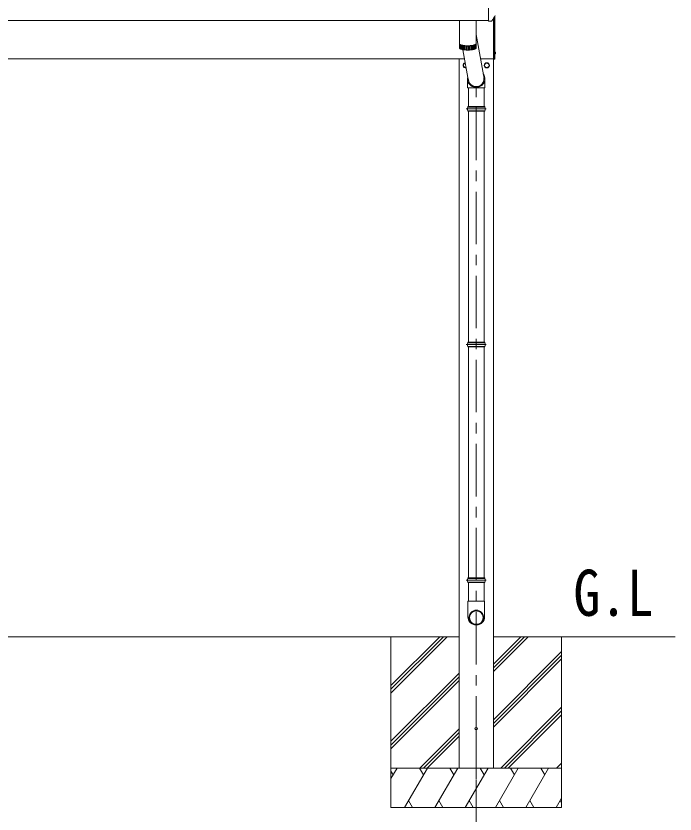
# Model space of a CAD drawing. Units: millimetres at full size, sheet at 1:40; details may follow other scales. Extents: x -11243 to 21331, y -7760 to 7760.
# Drawn here: x -3606 to -1096, y -4903 to -1865 of the extents above; entities that cross this region are included whole.
import ezdxf
from ezdxf.enums import TextEntityAlignment as Align

# ---------------------------------------------------------------- set-up
doc = ezdxf.new("R2010")
doc.units = ezdxf.units.MM
doc.header["$LTSCALE"] = 40
doc.linetypes.add('CHAIN1', pattern=[8, 5, -1, 1, -1])
doc.linetypes.add('DASHED1', pattern=[1.8, 1.2, -0.6])
for name, color, linetype, lineweight in [('0-0_0', 7, 'Continuous', 9), ('0-1_本体', 5, 'CHAIN1', 9), ('0-3_ELV2', 4, 'Continuous', 9), ('0-7_SHAPE', 4, 'Continuous', 9), ('0-9_OUTLINE', 7, 'Continuous', 9)]:
    doc.layers.add(name, color=color, linetype=linetype, lineweight=lineweight)
doc.styles.add('ＭＳ ゴシック', font='')
doc.styles.get('ＭＳ ゴシック').set_extended_font_data('MS Gothic')

msp = doc.modelspace()

# ---------------------------------------------------------------- linework, layer by layer
at = {"layer": '0-0_0'}
for p, q in [((-8893.55, -4228.3), (-1917.55, -4228.3)), ((-2177.55, -4414.28), (-1991.57, -4228.3)), ((-2177.55, -4428.42), (-1977.43, -4228.3)), ((-2177.55, -4442.56), (-1963.29, -4228.3)), ((-2177.55, -4230.43), (-2175.42, -4228.3)), ((-2177.55, -4228.3), (-2177.55, -4878.3)), ((-1095.74, -4228.3), (-1787.55, -4228.3)), ((-1787.55, -4360.93), (-1654.92, -4228.3)), ((-1787.55, -4346.79), (-1669.06, -4228.3)), ((-1787.55, -4332.65), (-1683.21, -4228.3)), ((-1527.55, -4228.3), (-1527.55, -4878.3)), ((-1787.55, -4544.78), (-1527.55, -4284.78)), ((-1787.55, -4558.92), (-1527.55, -4298.92)), ((-1787.55, -4573.06), (-1527.55, -4313.06)), ((-2177.55, -4626.41), (-1917.55, -4366.41)), ((-2177.55, -4640.55), (-1917.55, -4380.55)), ((-2177.55, -4654.7), (-1917.55, -4394.7)), ((-1758.95, -4728.3), (-1527.55, -4496.91)), ((-1744.8, -4728.3), (-1527.55, -4511.05)), ((-1730.66, -4728.3), (-1527.55, -4525.2)), ((-2067.31, -4728.3), (-1917.55, -4578.54)), ((-2053.17, -4728.3), (-1917.55, -4592.69)), ((-2039.03, -4728.3), (-1917.55, -4606.83)), ((-1546.81, -4728.3), (-1527.55, -4709.04)), ((-2177.55, -4728.3), (-1527.55, -4728.3)), ((-2177.55, -4768.4), (-2154.41, -4728.3)), ((-2125.54, -4878.3), (-2038.93, -4728.3)), ((-2053.94, -4754.28), (-2068.94, -4728.3)), ((-2010.07, -4878.3), (-1923.47, -4728.3)), ((-1938.47, -4754.28), (-1953.47, -4728.3)), ((-1894.6, -4878.3), (-1807.99, -4728.3)), ((-1823, -4754.28), (-1838, -4728.3)), ((-1779.13, -4878.3), (-1692.52, -4728.3)), ((-1707.53, -4754.28), (-1722.53, -4728.3)), ((-1663.66, -4878.3), (-1577.05, -4728.3)), ((-1607.06, -4728.3), (-1592.05, -4754.28)), ((-2169.41, -4754.28), (-2177.55, -4740.17)), ((-2110.54, -4852.32), (-2095.54, -4878.3)), ((-1995.07, -4852.32), (-1980.07, -4878.3)), ((-1879.6, -4852.32), (-1864.6, -4878.3)), ((-1764.13, -4852.32), (-1749.13, -4878.3)), ((-1648.66, -4852.32), (-1633.66, -4878.3)), ((-1548.19, -4878.3), (-1527.55, -4842.56)), ((-1533.19, -4852.32), (-1527.55, -4862.08)), ((-2177.55, -4878.3), (-1527.55, -4878.3))]:
    msp.add_line(p, q, dxfattribs=at)
at = {"layer": '0-0_0', "linetype": 'DASHED1'}
msp.add_line((-1930.05, -4728.3), (-1775.05, -4728.3), dxfattribs=at)
at = {"layer": '0-1_本体'}
for p, q in [((-1852.55, -4974.08), (-1852.55, -2108.17)), ((-1852.55, -4572.35), (-1852.55, -5014.74))]:
    msp.add_line(p, q, dxfattribs=at)
at = {"layer": '0-3_ELV2'}
for p, q in [((-1805.55, -1821.57), (-1805.55, -1885.05)), ((-1805.55, -1882.26), (-9005.55, -1882.26)), ((-1786.55, -1873.7), (-1786.55, -2028.3)), ((-1782.05, -1866.38), (-1782.05, -2028.48)), ((-1805.55, -1885.05), (-1793.97, -1884.42)), ((-1793.18, -1883.96), (-1793.19, -1883.98)), ((-1884.47, -1995.06), (-1885.63, -1995.06)), ((-1781.55, -2002.39), (-1782.05, -2002.48)), ((-1781.55, -2002.39), (-1780.58, -2002.56)), ((-1781.55, -2002.39), (-1781.55, -2010.21)), ((-1897.38, -2028.3), (-3890.55, -2028.3)), ((-1917.55, -2028.3), (-1917.55, -4728.3)), ((-1786.55, -2028.3), (-1836.42, -2028.3)), ((-1787.55, -2028.3), (-1787.55, -4728.3)), ((-1786.05, -2028.3), (-1786.55, -2028.3)), ((-1781.55, -2010.21), (-1782.05, -2010.12)), ((-1781.55, -2010.21), (-1780.58, -2010.04)), ((-1901.15, -2053.05), (-1901.05, -2053.05)), ((-1901.15, -2053.55), (-1901.05, -2053.55)), ((-1821.15, -2053.05), (-1821.05, -2053.05)), ((-1821.15, -2053.55), (-1821.05, -2053.55))]:
    msp.add_line(p, q, dxfattribs=at)
at = {"layer": '0-3_ELV2', "linetype": 'DASHED1'}
for p, q in [((-1779.47, -2004), (-1781.79, -2005.16)), ((-1781.79, -2005.16), (-1782.4, -2006.3)), ((-1781.79, -2007.45), (-1782.4, -2006.3)), ((-1779.47, -2008.6), (-1781.79, -2007.45))]:
    msp.add_line(p, q, dxfattribs=at)
at = {"layer": '0-3_ELV2'}
for points in [[(-1786.05, -1872.91), (-1786.05, -2029.3), (-1783.12, -2029.48)], [(-1891.26, -2062.37), (-1892.55, -2063.12), (-1901.05, -2058.21), (-1901.05, -2048.39), (-1894.45, -2044.58)]]:
    msp.add_lwpolyline(points, dxfattribs=at)
msp.add_lwpolyline([(-1812.55, -2043.49), (-1804.05, -2048.39), (-1804.05, -2058.21), (-1812.55, -2063.12), (-1821.05, -2058.21), (-1821.05, -2048.39)], close=True, dxfattribs=at)
for centre, radius in [((-1812.55, -2053.3), 10), ((-1812.55, -2053.3), 8.5), ((-1853.05, -4578.3), 5)]:
    msp.add_circle(centre, radius, dxfattribs=at)
for centre, radius, start, end in [((-2175.46, -1629.82), 459.05, 326.38357, 329.32444), ((-1794.02, -1883.43), 1, 273.10735, 326.38063), ((-1780.74, -2003.45), 0.9, 30.63591, 80), ((-1785.55, -2006.3), 6.5, 329.36409, 30.63591), ((-1783.05, -2028.48), 1, 266.5, 0), ((-1780.74, -2009.15), 0.9, 280, 329.36409), ((-1892.55, -2053.3), 10, 102.06317, 278.29935), ((-1892.55, -2053.3), 8.6, 171.25399, 178.33419), ((-1892.55, -2053.3), 8.6, 181.66581, 188.74601), ((-1892.55, -2053.3), 8.5, 102.39542, 277.96709), ((-1892.55, -2053.3), 8.6, 111.25399, 128.74601), ((-1892.55, -2053.3), 8.6, 231.25399, 248.74601), ((-1812.55, -2053.3), 8.6, 171.25399, 178.33419), ((-1812.55, -2053.3), 8.6, 181.66581, 188.74601), ((-1812.55, -2053.3), 8.6, 111.25399, 128.74601), ((-1812.55, -2053.3), 8.6, 231.25399, 248.74601), ((-1812.55, -2053.3), 8.6, 51.25399, 68.74601), ((-1812.55, -2053.3), 8.6, 291.25399, 308.74601), ((-1812.55, -2053.3), 8.6, 351.25399, 8.74601)]:
    msp.add_arc(centre, radius, start, end, dxfattribs=at)
at = {"layer": '0-9_OUTLINE'}
for p, q in [((-1917.05, -1882.26), (-1917.05, -1986.78)), ((-1853.05, -1882.26), (-1853.05, -1986.78)), ((-1853.05, -1935.67), (-1823.03, -2102.87)), ((-1916.47, -1988.34), (-1916.47, -1972.88)), ((-1915.24, -1974.07), (-1915.24, -1989.52)), ((-1855.93, -1974.76), (-1855.93, -1990.22)), ((-1854.41, -1973.71), (-1854.41, -1989.16)), ((-1913.42, -1990.61), (-1913.42, -1975.16)), ((-1911.06, -1976.16), (-1911.06, -1991.61)), ((-1908.19, -1992.51), (-1908.19, -1977.05)), ((-1904.87, -1993.29), (-1904.87, -1977.83)), ((-1903.62, -1993.53), (-1882.08, -2113.47)), ((-1901.17, -1978.48), (-1901.17, -1993.94)), ((-1897.16, -1978.99), (-1897.16, -1994.45)), ((-1892.91, -1979.35), (-1892.91, -1994.81)), ((-1888.51, -1979.56), (-1888.51, -1995.01)), ((-1884.05, -1979.6), (-1884.05, -1995.06)), ((-1879.61, -1979.49), (-1879.61, -1994.94)), ((-1875.28, -1979.21), (-1875.28, -1994.67)), ((-1871.14, -1978.78), (-1871.14, -1994.24)), ((-1867.27, -1978.21), (-1867.27, -1993.67)), ((-1863.76, -1977.51), (-1863.76, -1992.96)), ((-1860.65, -1976.68), (-1860.65, -1992.14)), ((-1858.03, -1975.76), (-1858.03, -1991.22)), ((-1885.94, -2107.66), (-1885.94, -2139.24)), ((-1819.95, -2108.07), (-1819.95, -2139.24)), ((-1819.95, -2139.24), (-1885.94, -2139.24)), ((-1882.55, -2139.24), (-1882.55, -2210.24)), ((-1822.55, -2139.24), (-1822.55, -2210.24)), ((-1885.16, -2212.24), (-1819.95, -2212.24)), ((-1884.55, -2210.24), (-1820.55, -2210.24)), ((-1884.55, -2210.24), (-1884.55, -2212.24)), ((-1820.55, -2210.24), (-1820.55, -2212.24)), ((-1890.55, -2219.24), (-1814.55, -2219.24)), ((-1885.16, -2226.24), (-1819.95, -2226.24)), ((-1884.55, -2226.24), (-1884.55, -2228.24)), ((-1884.55, -2228.24), (-1820.55, -2228.24)), ((-1882.55, -2228.24), (-1882.55, -3107.27)), ((-1822.55, -2228.24), (-1822.55, -3107.27)), ((-1820.55, -2226.24), (-1820.55, -2228.24)), ((-1890.55, -3116.27), (-1814.55, -3116.27)), ((-1885.16, -3109.27), (-1819.95, -3109.27)), ((-1885.16, -3123.27), (-1819.95, -3123.27)), ((-1884.55, -3107.27), (-1820.55, -3107.27)), ((-1884.55, -3107.27), (-1884.55, -3109.27)), ((-1884.55, -3123.27), (-1884.55, -3125.27)), ((-1884.55, -3125.27), (-1820.55, -3125.27)), ((-1882.55, -3125.27), (-1882.55, -4004.3)), ((-1822.55, -3125.27), (-1822.55, -4004.3)), ((-1820.55, -3107.27), (-1820.55, -3109.27)), ((-1820.55, -3123.27), (-1820.55, -3125.27)), ((-1885.16, -4006.3), (-1819.95, -4006.3)), ((-1884.55, -4004.3), (-1820.55, -4004.3)), ((-1884.55, -4004.3), (-1884.55, -4006.3)), ((-1820.55, -4004.3), (-1820.55, -4006.3)), ((-1890.55, -4013.3), (-1814.55, -4013.3)), ((-1885.16, -4020.3), (-1819.95, -4020.3)), ((-1884.55, -4020.3), (-1884.55, -4022.3)), ((-1884.55, -4022.3), (-1820.55, -4022.3)), ((-1882.55, -4022.3), (-1882.55, -4093.3)), ((-1822.55, -4022.3), (-1822.55, -4093.3)), ((-1820.55, -4020.3), (-1820.55, -4022.3)), ((-1820.7, -4093.3), (-1884.4, -4093.3)), ((-1884.4, -4093.3), (-1884.4, -4152.57)), ((-1820.7, -4093.3), (-1820.7, -4152.57))]:
    msp.add_line(p, q, dxfattribs=at)
for points in [[(-1917.05, -1970.36), (-1917.05, -1970.5), (-1916.94, -1971.06), (-1916.69, -1971.62), (-1916.29, -1972.17), (-1915.74, -1972.71), (-1915.06, -1973.24), (-1914.24, -1973.76), (-1913.29, -1974.26), (-1912.21, -1974.74), (-1911.01, -1975.21), (-1909.68, -1975.65), (-1908.25, -1976.07), (-1906.71, -1976.46), (-1905.07, -1976.83), (-1903.33, -1977.16), (-1901.52, -1977.47), (-1899.63, -1977.74), (-1897.67, -1977.97), (-1895.66, -1978.18), (-1893.6, -1978.35), (-1891.5, -1978.48), (-1889.36, -1978.57), (-1887.21, -1978.63), (-1885.05, -1978.65)], [(-1917, -1970.85), (-1917.01, -1970.91), (-1917.05, -1971.47), (-1916.94, -1972.03), (-1916.69, -1972.58), (-1916.29, -1973.13), (-1915.74, -1973.67), (-1915.06, -1974.21), (-1914.24, -1974.72), (-1913.29, -1975.23), (-1912.21, -1975.71), (-1911.01, -1976.17), (-1909.68, -1976.62), (-1908.25, -1977.04), (-1906.71, -1977.43), (-1905.07, -1977.79), (-1903.33, -1978.13), (-1901.52, -1978.43), (-1899.63, -1978.7), (-1897.67, -1978.94), (-1895.66, -1979.14), (-1893.6, -1979.31), (-1891.5, -1979.44), (-1889.36, -1979.54), (-1887.21, -1979.59), (-1885.05, -1979.61)], [(-1915.35, -1973.03), (-1914.9, -1973.49), (-1914.26, -1974.02), (-1913.49, -1974.53), (-1912.58, -1975.02), (-1911.54, -1975.5), (-1910.38, -1975.96), (-1909.1, -1976.39), (-1907.71, -1976.81), (-1906.21, -1977.19), (-1904.62, -1977.55), (-1902.93, -1977.88), (-1901.16, -1978.18), (-1899.32, -1978.45), (-1897.4, -1978.69), (-1895.44, -1978.89), (-1893.42, -1979.06), (-1891.36, -1979.18), (-1889.28, -1979.28), (-1887.17, -1979.33), (-1885.05, -1979.35)], [(-1885.05, -1978.65), (-1882.89, -1978.63), (-1880.74, -1978.57), (-1878.61, -1978.48), (-1876.51, -1978.35), (-1874.45, -1978.18), (-1872.43, -1977.97), (-1870.48, -1977.74), (-1868.59, -1977.47), (-1866.77, -1977.16), (-1865.04, -1976.83), (-1863.4, -1976.46), (-1861.86, -1976.07), (-1860.43, -1975.65), (-1859.1, -1975.21), (-1857.9, -1974.74), (-1856.82, -1974.26), (-1855.86, -1973.76), (-1855.05, -1973.24), (-1854.36, -1972.71), (-1853.82, -1972.17), (-1853.42, -1971.62), (-1853.17, -1971.06), (-1853.06, -1970.5), (-1853.05, -1970.36)], [(-1885.05, -1979.61), (-1882.89, -1979.59), (-1880.74, -1979.54), (-1878.61, -1979.44), (-1876.51, -1979.31), (-1874.45, -1979.14), (-1872.43, -1978.94), (-1870.48, -1978.7), (-1868.59, -1978.43), (-1866.77, -1978.13), (-1865.04, -1977.79), (-1863.4, -1977.43), (-1861.86, -1977.04), (-1860.43, -1976.62), (-1859.1, -1976.17), (-1857.9, -1975.71), (-1856.82, -1975.23), (-1855.86, -1974.72), (-1855.05, -1974.21), (-1854.36, -1973.67), (-1853.82, -1973.13), (-1853.42, -1972.58), (-1853.17, -1972.03), (-1853.06, -1971.47), (-1853.1, -1970.91), (-1853.11, -1970.85)], [(-1885.05, -1979.35), (-1882.94, -1979.33), (-1880.83, -1979.28), (-1878.75, -1979.18), (-1876.69, -1979.06), (-1874.67, -1978.89), (-1872.7, -1978.69), (-1870.79, -1978.45), (-1868.95, -1978.18), (-1867.18, -1977.88), (-1865.49, -1977.55), (-1863.89, -1977.19), (-1862.4, -1976.81), (-1861.01, -1976.39), (-1859.73, -1975.96), (-1858.57, -1975.5), (-1857.53, -1975.02), (-1856.62, -1974.53), (-1855.84, -1974.02), (-1855.2, -1973.49), (-1854.76, -1973.03)], [(-1917.05, -1986.78), (-1917.05, -1986.92), (-1916.94, -1987.48), (-1916.69, -1988.04), (-1916.29, -1988.59), (-1915.74, -1989.13), (-1915.06, -1989.66), (-1914.24, -1990.18), (-1913.29, -1990.68), (-1912.21, -1991.17), (-1911.01, -1991.63), (-1909.68, -1992.07), (-1908.25, -1992.49), (-1906.71, -1992.88), (-1905.07, -1993.25), (-1903.33, -1993.58), (-1901.52, -1993.89), (-1899.63, -1994.16), (-1897.67, -1994.4), (-1895.66, -1994.6), (-1893.6, -1994.77), (-1891.5, -1994.9), (-1889.36, -1994.99), (-1887.21, -1995.05), (-1885.05, -1995.07)], [(-1885.05, -1995.07), (-1882.89, -1995.05), (-1880.74, -1994.99), (-1878.61, -1994.9), (-1876.51, -1994.77), (-1874.45, -1994.6), (-1872.43, -1994.4), (-1870.48, -1994.16), (-1868.59, -1993.89), (-1866.77, -1993.58), (-1865.04, -1993.25), (-1863.4, -1992.88), (-1861.86, -1992.49), (-1860.43, -1992.07), (-1859.1, -1991.63), (-1857.9, -1991.17), (-1856.82, -1990.68), (-1855.86, -1990.18), (-1855.05, -1989.66), (-1854.36, -1989.13), (-1853.82, -1988.59), (-1853.42, -1988.04), (-1853.17, -1987.48), (-1853.06, -1986.92), (-1853.05, -1986.78)]]:
    msp.add_lwpolyline(points, dxfattribs=at)
for centre, radius, start, end in [((-1858.3, -2219.24), 27.75, 165.38919, 194.61079), ((-1846.8, -2219.24), 27.75, 0, 14.61083), ((-1846.8, -2219.24), 27.75, 345.38917, 0), ((-1858.3, -3116.27), 27.75, 165.38919, 194.61079), ((-1846.8, -3116.27), 27.75, 0, 14.61083), ((-1846.8, -3116.27), 27.75, 345.38917, 0), ((-1858.3, -4013.3), 27.75, 165.38919, 194.61079), ((-1846.8, -4013.3), 27.75, 0, 14.61083), ((-1846.8, -4013.3), 27.75, 345.38917, 0), ((-1853.4, -4152.57), 31, 180, 270), ((-1851.7, -4152.57), 31, 270, 0)]:
    msp.add_arc(centre, radius, start, end, dxfattribs=at)
for centre, major_axis, ratio, start_param, end_param in [((-1852.94, -2104.56), (-33, -3.09), 0.972144, 5.9450644, 9.9629339), ((-1852.88, -2104.56), (-29.65, -2.78), 0.991517, 6.2831853, 9.4274888)]:
    msp.add_ellipse(centre, major_axis=major_axis, ratio=ratio, start_param=start_param, end_param=end_param, dxfattribs=at)
for major_axis in [(-28.29, 0), (-25.83, 0)]:
    msp.add_ellipse((-1852.55, -4155.39), major_axis=major_axis, ratio=0.996195, dxfattribs=at)

# ---------------------------------------------------------------- texts
at = {"layer": '0-7_SHAPE', "color": 7, "style": 'ＭＳ ゴシック', "width": 0.85}
msp.add_text('G.L', height=176, dxfattribs=at).set_placement((-1482.7, -4201.71), align=Align.BOTTOM_LEFT)

doc.saveas('drawing.dxf')
